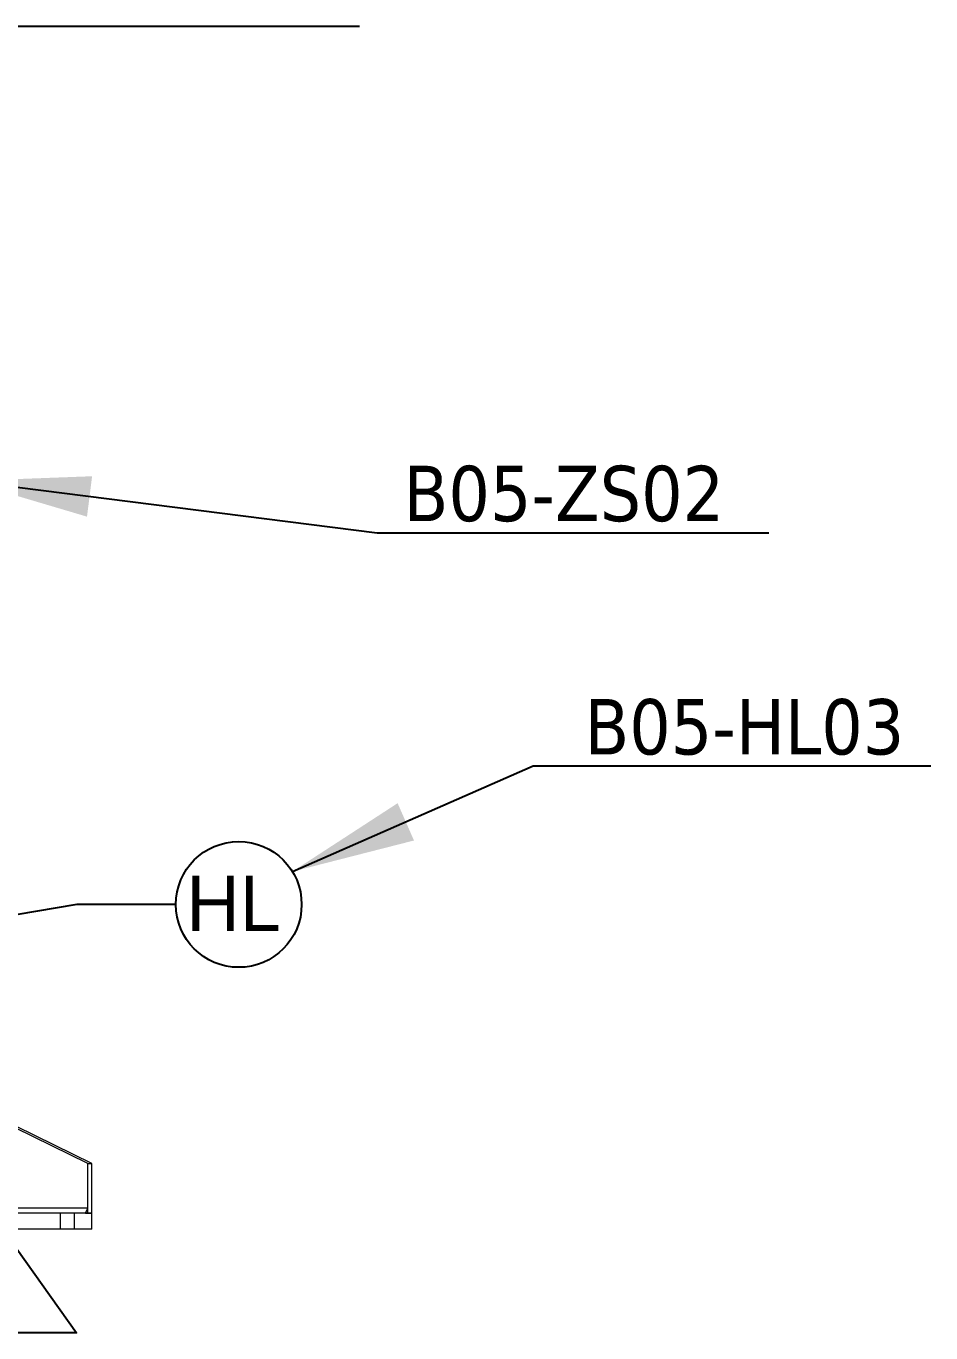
# Model space of a CAD drawing. Header units: millimetres. Extents: x -6314 to 11113, y -129 to 3675.
# Drawn here: x -2223.9 to -2041.3, y 2019.8 to 2283.5 of the extents above; entities that cross this region are included whole.
import ezdxf

# ---------------------------------------------------------------- set-up
doc = ezdxf.new("R2010")
doc.units = ezdxf.units.MM
doc.layers.add('Equipment', color=123, linetype='Continuous')
doc.dimstyles.new('ISO-25', dxfattribs={"dimtxt": 2.5, "dimasz": 2.5, "dimexe": 1.25, "dimexo": 0.625, "dimtad": 1, "dimtxsty": 'Standard', "dimcen": 2.5, "dimadec": 0, "dimazin": 0, "dimtfac": 1, "dimtmove": 0, "dimatfit": 3, "dimfxl": 1, "dimarcsym": 0})

# ---------------------------------------------------------------- blocks, each defined once
blk = doc.blocks.new('A$C161d446f')
at = {"layer": 'Equipment', "linetype": 'Continuous', "lineweight": 0, "extrusion": (0, 1, 0)}
for p, q in [((-145.35, 376.42), (-110.71, 393.42)), ((-144.55, 376.42), (-109.91, 393.42)), ((-144.55, 376.42), (-145.35, 376.42)), ((-145.35, 366.42), (-145.35, 376.42)), ((-144.55, 366.42), (-144.55, 376.42)), ((-144.55, 366.42), (-144.55, 367.42)), ((-144.55, 367.42), (-126.15, 367.42)), ((-144.05, 366.42), (-144.55, 367.42)), ((-144.55, 366.42), (-145.35, 366.42)), ((-145.35, 366.42), (-125.35, 366.42)), ((-145.35, 363.22), (-145.35, 366.42)), ((-144.05, 366.42), (-144.55, 366.42)), ((-141.83, 363.22), (-141.83, 366.42)), ((-139.03, 363.22), (-139.03, 366.42)), ((-145.35, 363.22), (-125.35, 363.22))]:
    blk.add_line(p, q, dxfattribs=at)

msp = doc.modelspace()

# ---------------------------------------------------------------- linework, layer by layer
for p, q in [((-2213.67, 2106.22), (-2260.3, 2098.4)), ((-2193.69, 2106.22), (-2213.67, 2106.22))]:
    msp.add_line(p, q)
msp.add_lwpolyline([(-2227.63, 2039.27), (-2227.63, 2039.27), (-2213.72, 2019.77), (-2241.55, 2019.77)], close=True)
msp.add_circle((-2181, 2106.22), 12.69)

# ---------------------------------------------------------------- block references
at = {"xscale": -1}
msp.add_blockref('A$C161d446f', (-2355.99, 1677.49), dxfattribs=at)

# ---------------------------------------------------------------- texts
at = {"width": 777.1843}
for s, insert, char_height, attachment_point in [('{\\fTahoma|b0|i0|c0|p34;B05-ZS02}', (-2147.72, 2194.74), 11.1664, 1), ('{\\fTahoma|b0|i0|c0|p34;B05-HL03}', (-2046.66, 2147.66), 11.1664, 3), ('HL', (-2172.49, 2112), 11.166, 3)]:
    msp.add_mtext(s, dxfattribs=dict(at, insert=insert, char_height=char_height, attachment_point=attachment_point))

# ---------------------------------------------------------------- leaders
at = {"linetype": 'Continuous', "lineweight": -3}
for points in [[(-2355.97, 2272.78), (-2250.37, 2283.46), (-2156.66, 2283.46)], [(-2235.92, 2191.68), (-2153.08, 2181.24), (-2073.99, 2181.24)], [(-2170.18, 2112.85), (-2121.58, 2134.16), (-2041.3, 2134.16)]]:
    msp.add_leader(points, dimstyle='ISO-25', override={"dimscale": 10, "dimtad": 0}, dxfattribs=at)

doc.saveas('drawing.dxf')
